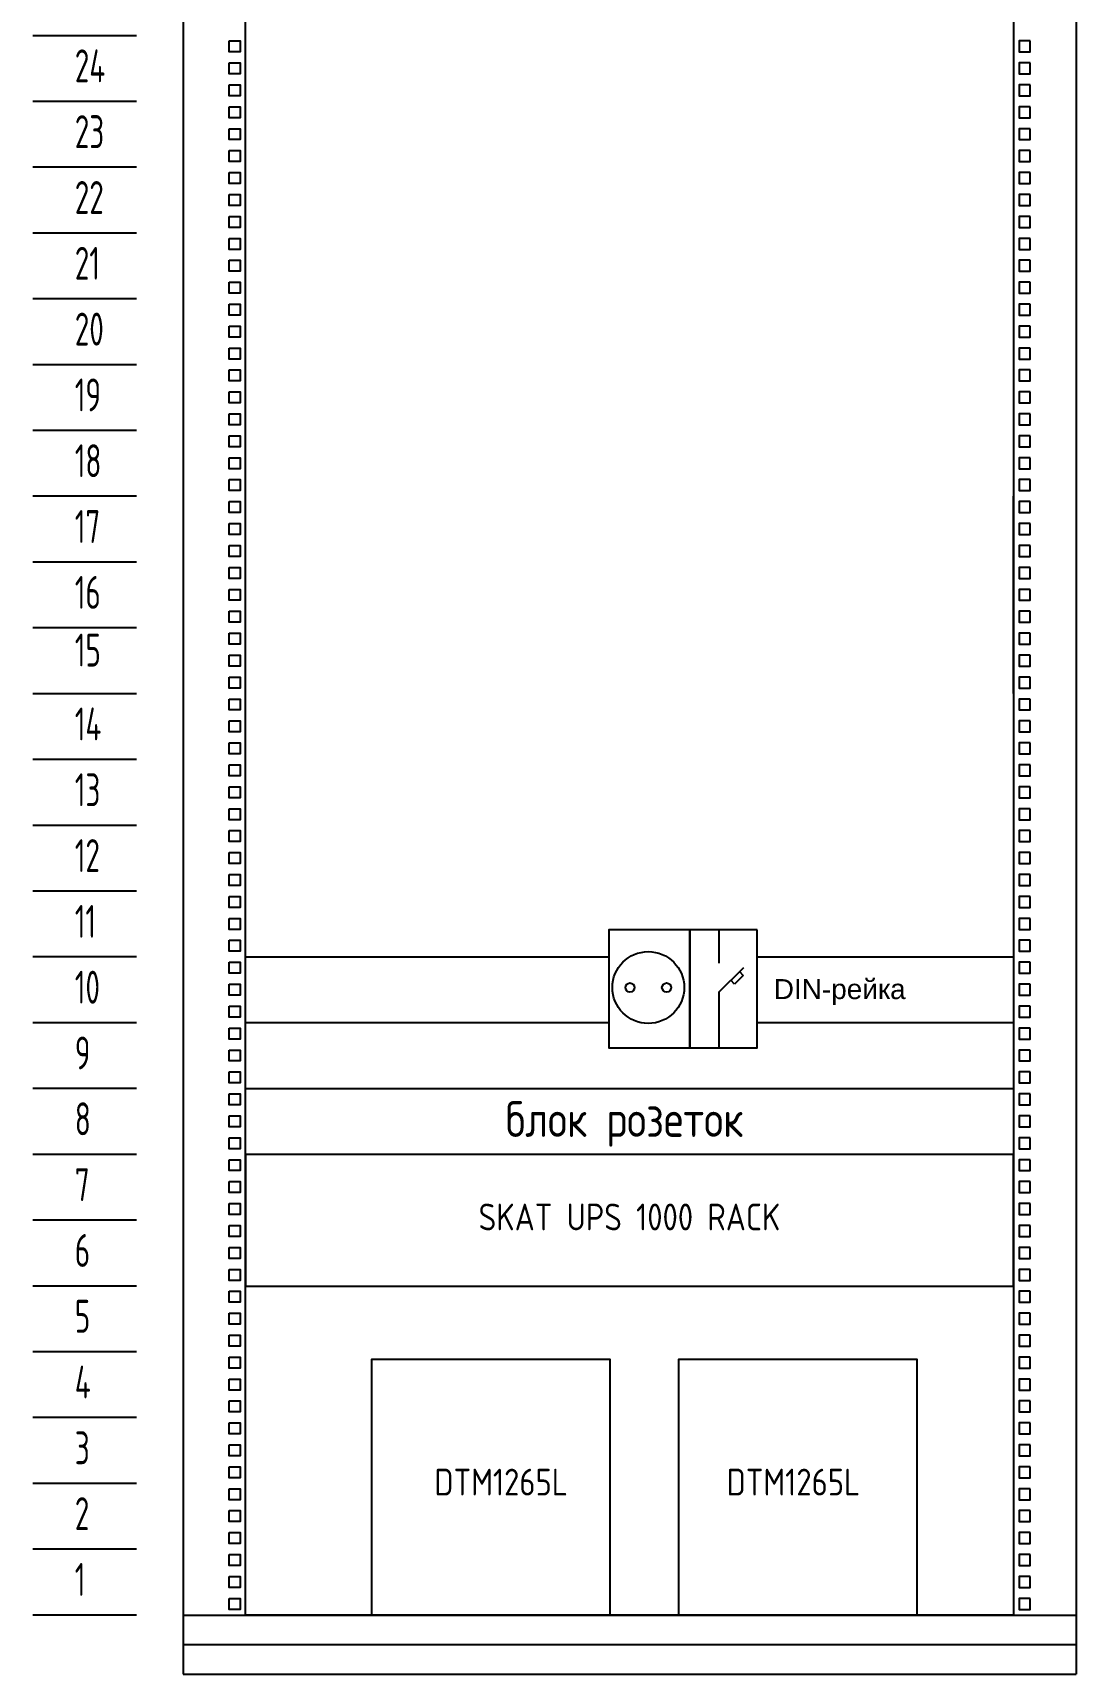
# Model space of a CAD drawing. Header units: millimetres. Extents: x 5341 to 10690, y -2643 to -1904.
# Drawn here: x 9217.8 to 9290.8, y -2642.7 to -2527.8 of the extents above; entities that cross this region are included whole.
import ezdxf

# ---------------------------------------------------------------- set-up
doc = ezdxf.new("R2010")
doc.units = ezdxf.units.MM
doc.styles.add('ROM25', font='romans.shx', dxfattribs={"width": 0.8, "height": 250})
doc.styles.get("Standard").update_dxf_attribs({"font": 'arial.ttf'})
doc.styles.add('ЦАММИТ', font='cs_gost2304.shx', dxfattribs={"width": 0.8})

msp = doc.modelspace()

# ---------------------------------------------------------------- linework, layer by layer
for p, q in [((9228.274, -2442.927), (9228.274, -2642.739)), ((9290.784, -2442.927), (9290.784, -2642.739)), ((9232.649, -2638.601), (9232.649, -2444.996)), ((9286.409, -2444.996), (9286.409, -2638.601)), ((9228.274, -2491.145), (9228.274, -2642.739)), ((9290.784, -2491.145), (9290.784, -2642.739)), ((9225.004, -2528.009), (9217.758, -2528.009)), ((9225.004, -2528.009), (9217.758, -2528.009)), ((9225.004, -2532.617), (9217.758, -2532.617)), ((9225.004, -2532.617), (9217.758, -2532.617)), ((9225.004, -2537.225), (9217.758, -2537.225)), ((9225.004, -2537.225), (9217.758, -2537.225)), ((9225.004, -2541.833), (9217.758, -2541.833)), ((9225.004, -2541.833), (9217.758, -2541.833)), ((9225.004, -2546.441), (9217.758, -2546.441)), ((9225.004, -2546.441), (9217.758, -2546.441)), ((9225.004, -2551.049), (9217.758, -2551.049)), ((9225.004, -2551.049), (9217.758, -2551.049)), ((9225.004, -2555.657), (9217.758, -2555.657)), ((9225.004, -2555.657), (9217.758, -2555.657)), ((9225.004, -2560.265), (9217.758, -2560.265)), ((9225.004, -2560.265), (9217.758, -2560.265)), ((9286.409, -2574.074), (9286.409, -2560.25)), ((9286.409, -2574.074), (9286.409, -2560.25)), ((9225.004, -2564.873), (9217.758, -2564.873)), ((9225.004, -2564.873), (9217.758, -2564.873)), ((9225.004, -2569.481), (9217.758, -2569.481)), ((9225.004, -2569.481), (9217.758, -2569.481)), ((9225.004, -2574.089), (9217.758, -2574.089)), ((9225.004, -2574.089), (9217.758, -2574.089)), ((9225.004, -2578.697), (9217.758, -2578.697)), ((9225.004, -2578.697), (9217.758, -2578.697)), ((9225.004, -2583.305), (9217.758, -2583.305)), ((9225.004, -2583.305), (9217.758, -2583.305)), ((9225.004, -2587.913), (9217.758, -2587.913)), ((9225.004, -2587.913), (9217.758, -2587.913)), ((9265.782, -2590.631), (9265.782, -2592.949)), ((9225.004, -2592.521), (9217.758, -2592.521)), ((9225.004, -2592.521), (9217.758, -2592.521)), ((9254.111, -2592.521), (9258.066, -2592.521)), ((9268.455, -2592.521), (9279.578, -2592.521)), ((9265.782, -2594.976), (9267.512, -2593.247)), ((9267.477, -2593.811), (9266.873, -2594.415)), ((9267.212, -2593.547), (9267.477, -2593.811)), ((9265.782, -2594.976), (9265.782, -2598.874)), ((9266.873, -2594.415), (9266.608, -2594.15)), ((9225.004, -2597.129), (9217.758, -2597.129)), ((9225.004, -2597.129), (9217.758, -2597.129)), ((9225.004, -2601.737), (9217.758, -2601.737)), ((9225.004, -2601.737), (9217.758, -2601.737)), ((9225.004, -2606.345), (9217.758, -2606.345)), ((9225.004, -2606.345), (9217.758, -2606.345)), ((9225.004, -2610.953), (9217.758, -2610.953)), ((9225.004, -2610.953), (9217.758, -2610.953)), ((9225.004, -2615.561), (9217.758, -2615.561)), ((9225.004, -2615.561), (9217.758, -2615.561)), ((9225.004, -2620.169), (9217.758, -2620.169)), ((9225.004, -2620.169), (9217.758, -2620.169)), ((9225.004, -2624.777), (9217.758, -2624.777)), ((9225.004, -2624.777), (9217.758, -2624.777)), ((9225.004, -2629.385), (9217.758, -2629.385)), ((9225.004, -2629.385), (9217.758, -2629.385)), ((9225.004, -2633.993), (9217.758, -2633.993)), ((9225.004, -2633.993), (9217.758, -2633.993)), ((9225.004, -2638.601), (9217.758, -2638.601)), ((9225.004, -2638.601), (9217.758, -2638.601)), ((9228.274, -2638.601), (9290.784, -2638.601)), ((9228.274, -2638.601), (9290.784, -2638.601)), ((9286.409, -2638.601), (9232.649, -2638.601)), ((9228.274, -2640.67), (9290.784, -2640.67)), ((9228.274, -2640.67), (9290.784, -2640.67)), ((9228.274, -2642.739), (9290.784, -2642.739)), ((9228.274, -2642.739), (9290.784, -2642.739))]:
    msp.add_line(p, q)
for points in [[(9231.497, -2528.378), (9232.265, -2528.378), (9232.265, -2529.146), (9231.497, -2529.146)], [(9231.497, -2528.378), (9232.265, -2528.378), (9232.265, -2529.146), (9231.497, -2529.146)], [(9287.561, -2528.378), (9286.793, -2528.378), (9286.793, -2529.146), (9287.561, -2529.146)], [(9287.561, -2528.378), (9286.793, -2528.378), (9286.793, -2529.146), (9287.561, -2529.146)], [(9231.497, -2529.914), (9232.265, -2529.914), (9232.265, -2530.682), (9231.497, -2530.682)], [(9231.497, -2529.914), (9232.265, -2529.914), (9232.265, -2530.682), (9231.497, -2530.682)], [(9287.561, -2529.914), (9286.793, -2529.914), (9286.793, -2530.682), (9287.561, -2530.682)], [(9287.561, -2529.914), (9286.793, -2529.914), (9286.793, -2530.682), (9287.561, -2530.682)], [(9231.497, -2531.45), (9232.265, -2531.45), (9232.265, -2532.218), (9231.497, -2532.218)], [(9231.497, -2531.45), (9232.265, -2531.45), (9232.265, -2532.218), (9231.497, -2532.218)], [(9287.561, -2531.45), (9286.793, -2531.45), (9286.793, -2532.218), (9287.561, -2532.218)], [(9287.561, -2531.45), (9286.793, -2531.45), (9286.793, -2532.218), (9287.561, -2532.218)], [(9231.497, -2532.986), (9232.265, -2532.986), (9232.265, -2533.754), (9231.497, -2533.754)], [(9231.497, -2532.986), (9232.265, -2532.986), (9232.265, -2533.754), (9231.497, -2533.754)], [(9287.561, -2532.986), (9286.793, -2532.986), (9286.793, -2533.754), (9287.561, -2533.754)], [(9287.561, -2532.986), (9286.793, -2532.986), (9286.793, -2533.754), (9287.561, -2533.754)], [(9231.497, -2534.522), (9232.265, -2534.522), (9232.265, -2535.29), (9231.497, -2535.29)], [(9231.497, -2534.522), (9232.265, -2534.522), (9232.265, -2535.29), (9231.497, -2535.29)], [(9287.561, -2534.522), (9286.793, -2534.522), (9286.793, -2535.29), (9287.561, -2535.29)], [(9287.561, -2534.522), (9286.793, -2534.522), (9286.793, -2535.29), (9287.561, -2535.29)], [(9231.497, -2536.058), (9232.265, -2536.058), (9232.265, -2536.826), (9231.497, -2536.826)], [(9231.497, -2536.058), (9232.265, -2536.058), (9232.265, -2536.826), (9231.497, -2536.826)], [(9287.561, -2536.058), (9286.793, -2536.058), (9286.793, -2536.826), (9287.561, -2536.826)], [(9287.561, -2536.058), (9286.793, -2536.058), (9286.793, -2536.826), (9287.561, -2536.826)], [(9231.497, -2537.594), (9232.265, -2537.594), (9232.265, -2538.362), (9231.497, -2538.362)], [(9231.497, -2537.594), (9232.265, -2537.594), (9232.265, -2538.362), (9231.497, -2538.362)], [(9287.561, -2537.594), (9286.793, -2537.594), (9286.793, -2538.362), (9287.561, -2538.362)], [(9287.561, -2537.594), (9286.793, -2537.594), (9286.793, -2538.362), (9287.561, -2538.362)], [(9231.497, -2539.13), (9232.265, -2539.13), (9232.265, -2539.898), (9231.497, -2539.898)], [(9231.497, -2539.13), (9232.265, -2539.13), (9232.265, -2539.898), (9231.497, -2539.898)], [(9287.561, -2539.13), (9286.793, -2539.13), (9286.793, -2539.898), (9287.561, -2539.898)], [(9287.561, -2539.13), (9286.793, -2539.13), (9286.793, -2539.898), (9287.561, -2539.898)], [(9231.497, -2540.666), (9232.265, -2540.666), (9232.265, -2541.434), (9231.497, -2541.434)], [(9231.497, -2540.666), (9232.265, -2540.666), (9232.265, -2541.434), (9231.497, -2541.434)], [(9287.561, -2540.666), (9286.793, -2540.666), (9286.793, -2541.434), (9287.561, -2541.434)], [(9287.561, -2540.666), (9286.793, -2540.666), (9286.793, -2541.434), (9287.561, -2541.434)], [(9231.497, -2542.202), (9232.265, -2542.202), (9232.265, -2542.97), (9231.497, -2542.97)], [(9231.497, -2542.202), (9232.265, -2542.202), (9232.265, -2542.97), (9231.497, -2542.97)], [(9287.561, -2542.202), (9286.793, -2542.202), (9286.793, -2542.97), (9287.561, -2542.97)], [(9287.561, -2542.202), (9286.793, -2542.202), (9286.793, -2542.97), (9287.561, -2542.97)], [(9231.497, -2543.738), (9232.265, -2543.738), (9232.265, -2544.506), (9231.497, -2544.506)], [(9231.497, -2543.738), (9232.265, -2543.738), (9232.265, -2544.506), (9231.497, -2544.506)], [(9287.561, -2543.738), (9286.793, -2543.738), (9286.793, -2544.506), (9287.561, -2544.506)], [(9287.561, -2543.738), (9286.793, -2543.738), (9286.793, -2544.506), (9287.561, -2544.506)], [(9231.497, -2545.274), (9232.265, -2545.274), (9232.265, -2546.042), (9231.497, -2546.042)], [(9231.497, -2545.274), (9232.265, -2545.274), (9232.265, -2546.042), (9231.497, -2546.042)], [(9287.561, -2545.274), (9286.793, -2545.274), (9286.793, -2546.042), (9287.561, -2546.042)], [(9287.561, -2545.274), (9286.793, -2545.274), (9286.793, -2546.042), (9287.561, -2546.042)], [(9231.497, -2546.81), (9232.265, -2546.81), (9232.265, -2547.578), (9231.497, -2547.578)], [(9231.497, -2546.81), (9232.265, -2546.81), (9232.265, -2547.578), (9231.497, -2547.578)], [(9287.561, -2546.81), (9286.793, -2546.81), (9286.793, -2547.578), (9287.561, -2547.578)], [(9287.561, -2546.81), (9286.793, -2546.81), (9286.793, -2547.578), (9287.561, -2547.578)], [(9231.497, -2548.346), (9232.265, -2548.346), (9232.265, -2549.114), (9231.497, -2549.114)], [(9231.497, -2548.346), (9232.265, -2548.346), (9232.265, -2549.114), (9231.497, -2549.114)], [(9287.561, -2548.346), (9286.793, -2548.346), (9286.793, -2549.114), (9287.561, -2549.114)], [(9287.561, -2548.346), (9286.793, -2548.346), (9286.793, -2549.114), (9287.561, -2549.114)], [(9231.497, -2549.882), (9232.265, -2549.882), (9232.265, -2550.65), (9231.497, -2550.65)], [(9231.497, -2549.882), (9232.265, -2549.882), (9232.265, -2550.65), (9231.497, -2550.65)], [(9287.561, -2549.882), (9286.793, -2549.882), (9286.793, -2550.65), (9287.561, -2550.65)], [(9287.561, -2549.882), (9286.793, -2549.882), (9286.793, -2550.65), (9287.561, -2550.65)], [(9231.497, -2551.418), (9232.265, -2551.418), (9232.265, -2552.186), (9231.497, -2552.186)], [(9231.497, -2551.418), (9232.265, -2551.418), (9232.265, -2552.186), (9231.497, -2552.186)], [(9287.561, -2551.418), (9286.793, -2551.418), (9286.793, -2552.186), (9287.561, -2552.186)], [(9287.561, -2551.418), (9286.793, -2551.418), (9286.793, -2552.186), (9287.561, -2552.186)], [(9231.497, -2552.954), (9232.265, -2552.954), (9232.265, -2553.722), (9231.497, -2553.722)], [(9231.497, -2552.954), (9232.265, -2552.954), (9232.265, -2553.722), (9231.497, -2553.722)], [(9287.561, -2552.954), (9286.793, -2552.954), (9286.793, -2553.722), (9287.561, -2553.722)], [(9287.561, -2552.954), (9286.793, -2552.954), (9286.793, -2553.722), (9287.561, -2553.722)], [(9231.497, -2554.49), (9232.265, -2554.49), (9232.265, -2555.258), (9231.497, -2555.258)], [(9231.497, -2554.49), (9232.265, -2554.49), (9232.265, -2555.258), (9231.497, -2555.258)], [(9287.561, -2554.49), (9286.793, -2554.49), (9286.793, -2555.258), (9287.561, -2555.258)], [(9287.561, -2554.49), (9286.793, -2554.49), (9286.793, -2555.258), (9287.561, -2555.258)], [(9231.497, -2556.026), (9232.265, -2556.026), (9232.265, -2556.794), (9231.497, -2556.794)], [(9231.497, -2556.026), (9232.265, -2556.026), (9232.265, -2556.794), (9231.497, -2556.794)], [(9287.561, -2556.026), (9286.793, -2556.026), (9286.793, -2556.794), (9287.561, -2556.794)], [(9287.561, -2556.026), (9286.793, -2556.026), (9286.793, -2556.794), (9287.561, -2556.794)], [(9231.497, -2557.562), (9232.265, -2557.562), (9232.265, -2558.33), (9231.497, -2558.33)], [(9231.497, -2557.562), (9232.265, -2557.562), (9232.265, -2558.33), (9231.497, -2558.33)], [(9287.561, -2557.562), (9286.793, -2557.562), (9286.793, -2558.33), (9287.561, -2558.33)], [(9287.561, -2557.562), (9286.793, -2557.562), (9286.793, -2558.33), (9287.561, -2558.33)], [(9231.497, -2559.098), (9232.265, -2559.098), (9232.265, -2559.866), (9231.497, -2559.866)], [(9231.497, -2559.098), (9232.265, -2559.098), (9232.265, -2559.866), (9231.497, -2559.866)], [(9287.561, -2559.098), (9286.793, -2559.098), (9286.793, -2559.866), (9287.561, -2559.866)], [(9287.561, -2559.098), (9286.793, -2559.098), (9286.793, -2559.866), (9287.561, -2559.866)], [(9231.497, -2560.634), (9232.265, -2560.634), (9232.265, -2561.402), (9231.497, -2561.402)], [(9231.497, -2560.634), (9232.265, -2560.634), (9232.265, -2561.402), (9231.497, -2561.402)], [(9287.561, -2560.634), (9286.793, -2560.634), (9286.793, -2561.402), (9287.561, -2561.402)], [(9287.561, -2560.634), (9286.793, -2560.634), (9286.793, -2561.402), (9287.561, -2561.402)], [(9231.497, -2562.17), (9232.265, -2562.17), (9232.265, -2562.938), (9231.497, -2562.938)], [(9231.497, -2562.17), (9232.265, -2562.17), (9232.265, -2562.938), (9231.497, -2562.938)], [(9287.561, -2562.17), (9286.793, -2562.17), (9286.793, -2562.938), (9287.561, -2562.938)], [(9287.561, -2562.17), (9286.793, -2562.17), (9286.793, -2562.938), (9287.561, -2562.938)], [(9231.497, -2563.706), (9232.265, -2563.706), (9232.265, -2564.474), (9231.497, -2564.474)], [(9231.497, -2563.706), (9232.265, -2563.706), (9232.265, -2564.474), (9231.497, -2564.474)], [(9287.561, -2563.706), (9286.793, -2563.706), (9286.793, -2564.474), (9287.561, -2564.474)], [(9287.561, -2563.706), (9286.793, -2563.706), (9286.793, -2564.474), (9287.561, -2564.474)], [(9231.497, -2565.242), (9232.265, -2565.242), (9232.265, -2566.01), (9231.497, -2566.01)], [(9231.497, -2565.242), (9232.265, -2565.242), (9232.265, -2566.01), (9231.497, -2566.01)], [(9287.561, -2565.242), (9286.793, -2565.242), (9286.793, -2566.01), (9287.561, -2566.01)], [(9287.561, -2565.242), (9286.793, -2565.242), (9286.793, -2566.01), (9287.561, -2566.01)], [(9231.497, -2566.778), (9232.265, -2566.778), (9232.265, -2567.546), (9231.497, -2567.546)], [(9231.497, -2566.778), (9232.265, -2566.778), (9232.265, -2567.546), (9231.497, -2567.546)], [(9287.561, -2566.778), (9286.793, -2566.778), (9286.793, -2567.546), (9287.561, -2567.546)], [(9287.561, -2566.778), (9286.793, -2566.778), (9286.793, -2567.546), (9287.561, -2567.546)], [(9231.497, -2568.314), (9232.265, -2568.314), (9232.265, -2569.082), (9231.497, -2569.082)], [(9231.497, -2568.314), (9232.265, -2568.314), (9232.265, -2569.082), (9231.497, -2569.082)], [(9287.561, -2568.314), (9286.793, -2568.314), (9286.793, -2569.082), (9287.561, -2569.082)], [(9287.561, -2568.314), (9286.793, -2568.314), (9286.793, -2569.082), (9287.561, -2569.082)], [(9231.497, -2569.85), (9232.265, -2569.85), (9232.265, -2570.618), (9231.497, -2570.618)], [(9231.497, -2569.85), (9232.265, -2569.85), (9232.265, -2570.618), (9231.497, -2570.618)], [(9287.561, -2569.85), (9286.793, -2569.85), (9286.793, -2570.618), (9287.561, -2570.618)], [(9287.561, -2569.85), (9286.793, -2569.85), (9286.793, -2570.618), (9287.561, -2570.618)], [(9231.497, -2571.386), (9232.265, -2571.386), (9232.265, -2572.154), (9231.497, -2572.154)], [(9231.497, -2571.386), (9232.265, -2571.386), (9232.265, -2572.154), (9231.497, -2572.154)], [(9287.561, -2571.386), (9286.793, -2571.386), (9286.793, -2572.154), (9287.561, -2572.154)], [(9287.561, -2571.386), (9286.793, -2571.386), (9286.793, -2572.154), (9287.561, -2572.154)], [(9231.497, -2572.922), (9232.265, -2572.922), (9232.265, -2573.69), (9231.497, -2573.69)], [(9231.497, -2572.922), (9232.265, -2572.922), (9232.265, -2573.69), (9231.497, -2573.69)], [(9287.561, -2572.922), (9286.793, -2572.922), (9286.793, -2573.69), (9287.561, -2573.69)], [(9287.561, -2572.922), (9286.793, -2572.922), (9286.793, -2573.69), (9287.561, -2573.69)], [(9231.497, -2574.458), (9232.265, -2574.458), (9232.265, -2575.226), (9231.497, -2575.226)], [(9231.497, -2574.458), (9232.265, -2574.458), (9232.265, -2575.226), (9231.497, -2575.226)], [(9287.561, -2574.458), (9286.793, -2574.458), (9286.793, -2575.226), (9287.561, -2575.226)], [(9287.561, -2574.458), (9286.793, -2574.458), (9286.793, -2575.226), (9287.561, -2575.226)], [(9231.497, -2575.994), (9232.265, -2575.994), (9232.265, -2576.762), (9231.497, -2576.762)], [(9231.497, -2575.994), (9232.265, -2575.994), (9232.265, -2576.762), (9231.497, -2576.762)], [(9287.561, -2575.994), (9286.793, -2575.994), (9286.793, -2576.762), (9287.561, -2576.762)], [(9287.561, -2575.994), (9286.793, -2575.994), (9286.793, -2576.762), (9287.561, -2576.762)], [(9231.497, -2577.53), (9232.265, -2577.53), (9232.265, -2578.298), (9231.497, -2578.298)], [(9231.497, -2577.53), (9232.265, -2577.53), (9232.265, -2578.298), (9231.497, -2578.298)], [(9287.561, -2577.53), (9286.793, -2577.53), (9286.793, -2578.298), (9287.561, -2578.298)], [(9287.561, -2577.53), (9286.793, -2577.53), (9286.793, -2578.298), (9287.561, -2578.298)], [(9231.497, -2579.066), (9232.265, -2579.066), (9232.265, -2579.834), (9231.497, -2579.834)], [(9231.497, -2579.066), (9232.265, -2579.066), (9232.265, -2579.834), (9231.497, -2579.834)], [(9287.561, -2579.066), (9286.793, -2579.066), (9286.793, -2579.834), (9287.561, -2579.834)], [(9287.561, -2579.066), (9286.793, -2579.066), (9286.793, -2579.834), (9287.561, -2579.834)], [(9231.497, -2580.602), (9232.265, -2580.602), (9232.265, -2581.37), (9231.497, -2581.37)], [(9231.497, -2580.602), (9232.265, -2580.602), (9232.265, -2581.37), (9231.497, -2581.37)], [(9287.561, -2580.602), (9286.793, -2580.602), (9286.793, -2581.37), (9287.561, -2581.37)], [(9287.561, -2580.602), (9286.793, -2580.602), (9286.793, -2581.37), (9287.561, -2581.37)], [(9231.497, -2582.138), (9232.265, -2582.138), (9232.265, -2582.906), (9231.497, -2582.906)], [(9231.497, -2582.138), (9232.265, -2582.138), (9232.265, -2582.906), (9231.497, -2582.906)], [(9287.561, -2582.138), (9286.793, -2582.138), (9286.793, -2582.906), (9287.561, -2582.906)], [(9287.561, -2582.138), (9286.793, -2582.138), (9286.793, -2582.906), (9287.561, -2582.906)], [(9231.497, -2583.674), (9232.265, -2583.674), (9232.265, -2584.442), (9231.497, -2584.442)], [(9231.497, -2583.674), (9232.265, -2583.674), (9232.265, -2584.442), (9231.497, -2584.442)], [(9287.561, -2583.674), (9286.793, -2583.674), (9286.793, -2584.442), (9287.561, -2584.442)], [(9287.561, -2583.674), (9286.793, -2583.674), (9286.793, -2584.442), (9287.561, -2584.442)], [(9231.497, -2585.21), (9232.265, -2585.21), (9232.265, -2585.978), (9231.497, -2585.978)], [(9231.497, -2585.21), (9232.265, -2585.21), (9232.265, -2585.978), (9231.497, -2585.978)], [(9287.561, -2585.21), (9286.793, -2585.21), (9286.793, -2585.978), (9287.561, -2585.978)], [(9287.561, -2585.21), (9286.793, -2585.21), (9286.793, -2585.978), (9287.561, -2585.978)], [(9231.497, -2586.746), (9232.265, -2586.746), (9232.265, -2587.514), (9231.497, -2587.514)], [(9231.497, -2586.746), (9232.265, -2586.746), (9232.265, -2587.514), (9231.497, -2587.514)], [(9287.561, -2586.746), (9286.793, -2586.746), (9286.793, -2587.514), (9287.561, -2587.514)], [(9287.561, -2586.746), (9286.793, -2586.746), (9286.793, -2587.514), (9287.561, -2587.514)], [(9231.497, -2588.282), (9232.265, -2588.282), (9232.265, -2589.05), (9231.497, -2589.05)], [(9231.497, -2588.282), (9232.265, -2588.282), (9232.265, -2589.05), (9231.497, -2589.05)], [(9287.561, -2588.282), (9286.793, -2588.282), (9286.793, -2589.05), (9287.561, -2589.05)], [(9287.561, -2588.282), (9286.793, -2588.282), (9286.793, -2589.05), (9287.561, -2589.05)], [(9231.497, -2589.818), (9232.265, -2589.818), (9232.265, -2590.586), (9231.497, -2590.586)], [(9231.497, -2589.818), (9232.265, -2589.818), (9232.265, -2590.586), (9231.497, -2590.586)], [(9287.561, -2589.818), (9286.793, -2589.818), (9286.793, -2590.586), (9287.561, -2590.586)], [(9287.561, -2589.818), (9286.793, -2589.818), (9286.793, -2590.586), (9287.561, -2590.586)], [(9231.497, -2591.354), (9232.265, -2591.354), (9232.265, -2592.122), (9231.497, -2592.122)], [(9231.497, -2591.354), (9232.265, -2591.354), (9232.265, -2592.122), (9231.497, -2592.122)], [(9263.734, -2590.631), (9258.066, -2590.631), (9258.066, -2598.874), (9263.734, -2598.874)], [(9268.455, -2590.631), (9263.734, -2590.631), (9263.734, -2598.874), (9268.455, -2598.874)], [(9287.561, -2591.354), (9286.793, -2591.354), (9286.793, -2592.122), (9287.561, -2592.122)], [(9287.561, -2591.354), (9286.793, -2591.354), (9286.793, -2592.122), (9287.561, -2592.122)], [(9231.497, -2592.89), (9232.265, -2592.89), (9232.265, -2593.658), (9231.497, -2593.658)], [(9231.497, -2592.89), (9232.265, -2592.89), (9232.265, -2593.658), (9231.497, -2593.658)], [(9287.561, -2592.89), (9286.793, -2592.89), (9286.793, -2593.658), (9287.561, -2593.658)], [(9287.561, -2592.89), (9286.793, -2592.89), (9286.793, -2593.658), (9287.561, -2593.658)], [(9231.497, -2594.426), (9232.265, -2594.426), (9232.265, -2595.194), (9231.497, -2595.194)], [(9231.497, -2594.426), (9232.265, -2594.426), (9232.265, -2595.194), (9231.497, -2595.194)], [(9287.561, -2594.426), (9286.793, -2594.426), (9286.793, -2595.194), (9287.561, -2595.194)], [(9287.561, -2594.426), (9286.793, -2594.426), (9286.793, -2595.194), (9287.561, -2595.194)], [(9231.497, -2595.962), (9232.265, -2595.962), (9232.265, -2596.73), (9231.497, -2596.73)], [(9231.497, -2595.962), (9232.265, -2595.962), (9232.265, -2596.73), (9231.497, -2596.73)], [(9287.561, -2595.962), (9286.793, -2595.962), (9286.793, -2596.73), (9287.561, -2596.73)], [(9287.561, -2595.962), (9286.793, -2595.962), (9286.793, -2596.73), (9287.561, -2596.73)], [(9231.497, -2597.498), (9232.265, -2597.498), (9232.265, -2598.266), (9231.497, -2598.266)], [(9231.497, -2597.498), (9232.265, -2597.498), (9232.265, -2598.266), (9231.497, -2598.266)], [(9287.561, -2597.498), (9286.793, -2597.498), (9286.793, -2598.266), (9287.561, -2598.266)], [(9287.561, -2597.498), (9286.793, -2597.498), (9286.793, -2598.266), (9287.561, -2598.266)], [(9231.497, -2599.034), (9232.265, -2599.034), (9232.265, -2599.802), (9231.497, -2599.802)], [(9231.497, -2599.034), (9232.265, -2599.034), (9232.265, -2599.802), (9231.497, -2599.802)], [(9287.561, -2599.034), (9286.793, -2599.034), (9286.793, -2599.802), (9287.561, -2599.802)], [(9287.561, -2599.034), (9286.793, -2599.034), (9286.793, -2599.802), (9287.561, -2599.802)], [(9231.497, -2600.57), (9232.265, -2600.57), (9232.265, -2601.338), (9231.497, -2601.338)], [(9231.497, -2600.57), (9232.265, -2600.57), (9232.265, -2601.338), (9231.497, -2601.338)], [(9287.561, -2600.57), (9286.793, -2600.57), (9286.793, -2601.338), (9287.561, -2601.338)], [(9287.561, -2600.57), (9286.793, -2600.57), (9286.793, -2601.338), (9287.561, -2601.338)], [(9232.649, -2601.737), (9286.409, -2601.737), (9286.409, -2606.345), (9232.649, -2606.345)], [(9231.497, -2602.106), (9232.265, -2602.106), (9232.265, -2602.874), (9231.497, -2602.874)], [(9231.497, -2602.106), (9232.265, -2602.106), (9232.265, -2602.874), (9231.497, -2602.874)], [(9287.561, -2602.106), (9286.793, -2602.106), (9286.793, -2602.874), (9287.561, -2602.874)], [(9287.561, -2602.106), (9286.793, -2602.106), (9286.793, -2602.874), (9287.561, -2602.874)], [(9231.497, -2603.642), (9232.265, -2603.642), (9232.265, -2604.41), (9231.497, -2604.41)], [(9231.497, -2603.642), (9232.265, -2603.642), (9232.265, -2604.41), (9231.497, -2604.41)], [(9287.561, -2603.642), (9286.793, -2603.642), (9286.793, -2604.41), (9287.561, -2604.41)], [(9287.561, -2603.642), (9286.793, -2603.642), (9286.793, -2604.41), (9287.561, -2604.41)], [(9231.497, -2605.178), (9232.265, -2605.178), (9232.265, -2605.946), (9231.497, -2605.946)], [(9231.497, -2605.178), (9232.265, -2605.178), (9232.265, -2605.946), (9231.497, -2605.946)], [(9287.561, -2605.178), (9286.793, -2605.178), (9286.793, -2605.946), (9287.561, -2605.946)], [(9287.561, -2605.178), (9286.793, -2605.178), (9286.793, -2605.946), (9287.561, -2605.946)], [(9232.649, -2615.561), (9286.409, -2615.561), (9286.409, -2606.345), (9232.649, -2606.345)], [(9231.497, -2606.714), (9232.265, -2606.714), (9232.265, -2607.482), (9231.497, -2607.482)], [(9231.497, -2606.714), (9232.265, -2606.714), (9232.265, -2607.482), (9231.497, -2607.482)], [(9287.561, -2606.714), (9286.793, -2606.714), (9286.793, -2607.482), (9287.561, -2607.482)], [(9287.561, -2606.714), (9286.793, -2606.714), (9286.793, -2607.482), (9287.561, -2607.482)], [(9231.497, -2608.25), (9232.265, -2608.25), (9232.265, -2609.018), (9231.497, -2609.018)], [(9231.497, -2608.25), (9232.265, -2608.25), (9232.265, -2609.018), (9231.497, -2609.018)], [(9287.561, -2608.25), (9286.793, -2608.25), (9286.793, -2609.018), (9287.561, -2609.018)], [(9287.561, -2608.25), (9286.793, -2608.25), (9286.793, -2609.018), (9287.561, -2609.018)], [(9231.497, -2609.786), (9232.265, -2609.786), (9232.265, -2610.554), (9231.497, -2610.554)], [(9231.497, -2609.786), (9232.265, -2609.786), (9232.265, -2610.554), (9231.497, -2610.554)], [(9287.561, -2609.786), (9286.793, -2609.786), (9286.793, -2610.554), (9287.561, -2610.554)], [(9287.561, -2609.786), (9286.793, -2609.786), (9286.793, -2610.554), (9287.561, -2610.554)], [(9231.497, -2611.322), (9232.265, -2611.322), (9232.265, -2612.09), (9231.497, -2612.09)], [(9231.497, -2611.322), (9232.265, -2611.322), (9232.265, -2612.09), (9231.497, -2612.09)], [(9287.561, -2611.322), (9286.793, -2611.322), (9286.793, -2612.09), (9287.561, -2612.09)], [(9287.561, -2611.322), (9286.793, -2611.322), (9286.793, -2612.09), (9287.561, -2612.09)], [(9231.497, -2612.858), (9232.265, -2612.858), (9232.265, -2613.626), (9231.497, -2613.626)], [(9231.497, -2612.858), (9232.265, -2612.858), (9232.265, -2613.626), (9231.497, -2613.626)], [(9287.561, -2612.858), (9286.793, -2612.858), (9286.793, -2613.626), (9287.561, -2613.626)], [(9287.561, -2612.858), (9286.793, -2612.858), (9286.793, -2613.626), (9287.561, -2613.626)], [(9231.497, -2614.394), (9232.265, -2614.394), (9232.265, -2615.162), (9231.497, -2615.162)], [(9231.497, -2614.394), (9232.265, -2614.394), (9232.265, -2615.162), (9231.497, -2615.162)], [(9287.561, -2614.394), (9286.793, -2614.394), (9286.793, -2615.162), (9287.561, -2615.162)], [(9287.561, -2614.394), (9286.793, -2614.394), (9286.793, -2615.162), (9287.561, -2615.162)], [(9231.497, -2615.93), (9232.265, -2615.93), (9232.265, -2616.698), (9231.497, -2616.698)], [(9231.497, -2615.93), (9232.265, -2615.93), (9232.265, -2616.698), (9231.497, -2616.698)], [(9287.561, -2615.93), (9286.793, -2615.93), (9286.793, -2616.698), (9287.561, -2616.698)], [(9287.561, -2615.93), (9286.793, -2615.93), (9286.793, -2616.698), (9287.561, -2616.698)], [(9231.497, -2617.466), (9232.265, -2617.466), (9232.265, -2618.234), (9231.497, -2618.234)], [(9231.497, -2617.466), (9232.265, -2617.466), (9232.265, -2618.234), (9231.497, -2618.234)], [(9287.561, -2617.466), (9286.793, -2617.466), (9286.793, -2618.234), (9287.561, -2618.234)], [(9287.561, -2617.466), (9286.793, -2617.466), (9286.793, -2618.234), (9287.561, -2618.234)], [(9231.497, -2619.002), (9232.265, -2619.002), (9232.265, -2619.77), (9231.497, -2619.77)], [(9231.497, -2619.002), (9232.265, -2619.002), (9232.265, -2619.77), (9231.497, -2619.77)], [(9287.561, -2619.002), (9286.793, -2619.002), (9286.793, -2619.77), (9287.561, -2619.77)], [(9287.561, -2619.002), (9286.793, -2619.002), (9286.793, -2619.77), (9287.561, -2619.77)], [(9231.497, -2620.538), (9232.265, -2620.538), (9232.265, -2621.306), (9231.497, -2621.306)], [(9231.497, -2620.538), (9232.265, -2620.538), (9232.265, -2621.306), (9231.497, -2621.306)], [(9241.459, -2638.601), (9258.159, -2638.601), (9258.159, -2620.701), (9241.459, -2620.701)], [(9262.946, -2638.601), (9279.646, -2638.601), (9279.646, -2620.701), (9262.946, -2620.701)], [(9287.561, -2620.538), (9286.793, -2620.538), (9286.793, -2621.306), (9287.561, -2621.306)], [(9287.561, -2620.538), (9286.793, -2620.538), (9286.793, -2621.306), (9287.561, -2621.306)], [(9231.497, -2622.074), (9232.265, -2622.074), (9232.265, -2622.842), (9231.497, -2622.842)], [(9231.497, -2622.074), (9232.265, -2622.074), (9232.265, -2622.842), (9231.497, -2622.842)], [(9287.561, -2622.074), (9286.793, -2622.074), (9286.793, -2622.842), (9287.561, -2622.842)], [(9287.561, -2622.074), (9286.793, -2622.074), (9286.793, -2622.842), (9287.561, -2622.842)], [(9231.497, -2623.61), (9232.265, -2623.61), (9232.265, -2624.378), (9231.497, -2624.378)], [(9231.497, -2623.61), (9232.265, -2623.61), (9232.265, -2624.378), (9231.497, -2624.378)], [(9287.561, -2623.61), (9286.793, -2623.61), (9286.793, -2624.378), (9287.561, -2624.378)], [(9287.561, -2623.61), (9286.793, -2623.61), (9286.793, -2624.378), (9287.561, -2624.378)], [(9231.497, -2625.146), (9232.265, -2625.146), (9232.265, -2625.914), (9231.497, -2625.914)], [(9231.497, -2625.146), (9232.265, -2625.146), (9232.265, -2625.914), (9231.497, -2625.914)], [(9287.561, -2625.146), (9286.793, -2625.146), (9286.793, -2625.914), (9287.561, -2625.914)], [(9287.561, -2625.146), (9286.793, -2625.146), (9286.793, -2625.914), (9287.561, -2625.914)], [(9231.497, -2626.682), (9232.265, -2626.682), (9232.265, -2627.45), (9231.497, -2627.45)], [(9231.497, -2626.682), (9232.265, -2626.682), (9232.265, -2627.45), (9231.497, -2627.45)], [(9287.561, -2626.682), (9286.793, -2626.682), (9286.793, -2627.45), (9287.561, -2627.45)], [(9287.561, -2626.682), (9286.793, -2626.682), (9286.793, -2627.45), (9287.561, -2627.45)], [(9231.497, -2628.218), (9232.265, -2628.218), (9232.265, -2628.986), (9231.497, -2628.986)], [(9231.497, -2628.218), (9232.265, -2628.218), (9232.265, -2628.986), (9231.497, -2628.986)], [(9287.561, -2628.218), (9286.793, -2628.218), (9286.793, -2628.986), (9287.561, -2628.986)], [(9287.561, -2628.218), (9286.793, -2628.218), (9286.793, -2628.986), (9287.561, -2628.986)], [(9231.497, -2629.754), (9232.265, -2629.754), (9232.265, -2630.522), (9231.497, -2630.522)], [(9231.497, -2629.754), (9232.265, -2629.754), (9232.265, -2630.522), (9231.497, -2630.522)], [(9287.561, -2629.754), (9286.793, -2629.754), (9286.793, -2630.522), (9287.561, -2630.522)], [(9287.561, -2629.754), (9286.793, -2629.754), (9286.793, -2630.522), (9287.561, -2630.522)], [(9231.497, -2631.29), (9232.265, -2631.29), (9232.265, -2632.058), (9231.497, -2632.058)], [(9231.497, -2631.29), (9232.265, -2631.29), (9232.265, -2632.058), (9231.497, -2632.058)], [(9287.561, -2631.29), (9286.793, -2631.29), (9286.793, -2632.058), (9287.561, -2632.058)], [(9287.561, -2631.29), (9286.793, -2631.29), (9286.793, -2632.058), (9287.561, -2632.058)], [(9231.497, -2632.826), (9232.265, -2632.826), (9232.265, -2633.594), (9231.497, -2633.594)], [(9231.497, -2632.826), (9232.265, -2632.826), (9232.265, -2633.594), (9231.497, -2633.594)], [(9287.561, -2632.826), (9286.793, -2632.826), (9286.793, -2633.594), (9287.561, -2633.594)], [(9287.561, -2632.826), (9286.793, -2632.826), (9286.793, -2633.594), (9287.561, -2633.594)], [(9231.497, -2634.362), (9232.265, -2634.362), (9232.265, -2635.13), (9231.497, -2635.13)], [(9231.497, -2634.362), (9232.265, -2634.362), (9232.265, -2635.13), (9231.497, -2635.13)], [(9287.561, -2634.362), (9286.793, -2634.362), (9286.793, -2635.13), (9287.561, -2635.13)], [(9287.561, -2634.362), (9286.793, -2634.362), (9286.793, -2635.13), (9287.561, -2635.13)], [(9231.497, -2635.898), (9232.265, -2635.898), (9232.265, -2636.666), (9231.497, -2636.666)], [(9231.497, -2635.898), (9232.265, -2635.898), (9232.265, -2636.666), (9231.497, -2636.666)], [(9287.561, -2635.898), (9286.793, -2635.898), (9286.793, -2636.666), (9287.561, -2636.666)], [(9287.561, -2635.898), (9286.793, -2635.898), (9286.793, -2636.666), (9287.561, -2636.666)], [(9231.497, -2637.434), (9232.265, -2637.434), (9232.265, -2638.202), (9231.497, -2638.202)], [(9231.497, -2637.434), (9232.265, -2637.434), (9232.265, -2638.202), (9231.497, -2638.202)], [(9287.561, -2637.434), (9286.793, -2637.434), (9286.793, -2638.202), (9287.561, -2638.202)], [(9287.561, -2637.434), (9286.793, -2637.434), (9286.793, -2638.202), (9287.561, -2638.202)]]:
    msp.add_lwpolyline(points, close=True)
for points in [[(9258.066, -2597.129), (9232.649, -2597.129), (9232.649, -2592.521), (9258.066, -2592.521)], [(9268.455, -2592.521), (9286.409, -2592.521), (9286.409, -2597.129), (9268.455, -2597.129)]]:
    msp.add_lwpolyline(points)
for centre, radius in [((9260.835, -2594.661), 2.514), ((9259.555, -2594.661), 0.32), ((9262.115, -2594.661), 0.32)]:
    msp.add_circle(centre, radius)

# ---------------------------------------------------------------- texts
at = {"style": 'ЦАММИТ', "width": 0.8}
for s, p in [('24', (9220.695, -2531.276)), ('24', (9220.695, -2531.276)), ('23', (9220.695, -2535.884)), ('23', (9220.695, -2535.884)), ('22', (9220.695, -2540.492)), ('22', (9220.695, -2540.492)), ('21', (9220.695, -2545.1)), ('21', (9220.695, -2545.1)), ('20', (9220.695, -2549.708)), ('20', (9220.695, -2549.708)), ('19', (9220.695, -2554.316)), ('19', (9220.695, -2554.316)), ('18', (9220.695, -2558.924)), ('18', (9220.695, -2558.924)), ('17', (9220.695, -2563.532)), ('17', (9220.695, -2563.532)), ('16', (9220.695, -2568.14)), ('16', (9220.695, -2568.14)), ('15', (9220.695, -2572.182)), ('15', (9220.695, -2572.182)), ('14', (9220.695, -2577.356)), ('14', (9220.695, -2577.356)), ('13', (9220.695, -2581.964)), ('13', (9220.695, -2581.964)), ('12', (9220.695, -2586.572)), ('12', (9220.695, -2586.572)), ('11', (9220.695, -2591.18)), ('11', (9220.695, -2591.18)), ('10', (9220.695, -2595.788)), ('10', (9220.695, -2595.788)), ('9', (9220.695, -2600.396)), ('9', (9220.695, -2600.396)), ('8', (9220.695, -2605.004)), ('8', (9220.695, -2605.004)), ('7', (9220.695, -2609.612)), ('7', (9220.695, -2609.612)), ('6', (9220.695, -2614.22)), ('6', (9220.695, -2614.22)), ('5', (9220.695, -2618.828)), ('5', (9220.695, -2618.828)), ('4', (9220.695, -2623.436)), ('4', (9220.695, -2623.436)), ('3', (9220.695, -2628.044)), ('3', (9220.695, -2628.044)), ('2', (9220.695, -2632.652)), ('2', (9220.695, -2632.652)), ('1', (9220.695, -2637.26)), ('1', (9220.695, -2637.26))]:
    msp.add_text(s, height=2.304, dxfattribs=at).set_placement(p)
at = {"linetype": 'Continuous', "lineweight": -2, "insert": (9243.883, -2594.069), "char_height": 1.4, "width": 60.47105, "attachment_point": 1}
msp.add_mtext('\\pi25.737;DIN-рейка', dxfattribs=at)
at = {"linetype": 'Continuous', "insert": (9259.18, -2604.209), "char_height": 2.5, "width": 53.10108, "attachment_point": 5, "style": 'ROM25'}
msp.add_mtext('блок розеток', dxfattribs=at)
at = {"color": 1, "linetype": 'Continuous', "char_height": 2.5, "attachment_point": 5, "style": 'ROM25'}
for s, insert, width in [('{\\H0.75x;\\C256;SKAT UPS 1000 RACK}', (9259.519, -2610.728), 53.74042), ('{\\H0.75x;\\C256;DTM1265L}', (9250.533, -2629.289), 12.66012), ('{\\H0.75x;\\C256;DTM1265L}', (9270.988, -2629.289), 12.66012)]:
    msp.add_mtext(s, dxfattribs=dict(at, insert=insert, width=width))

doc.saveas('drawing.dxf')
